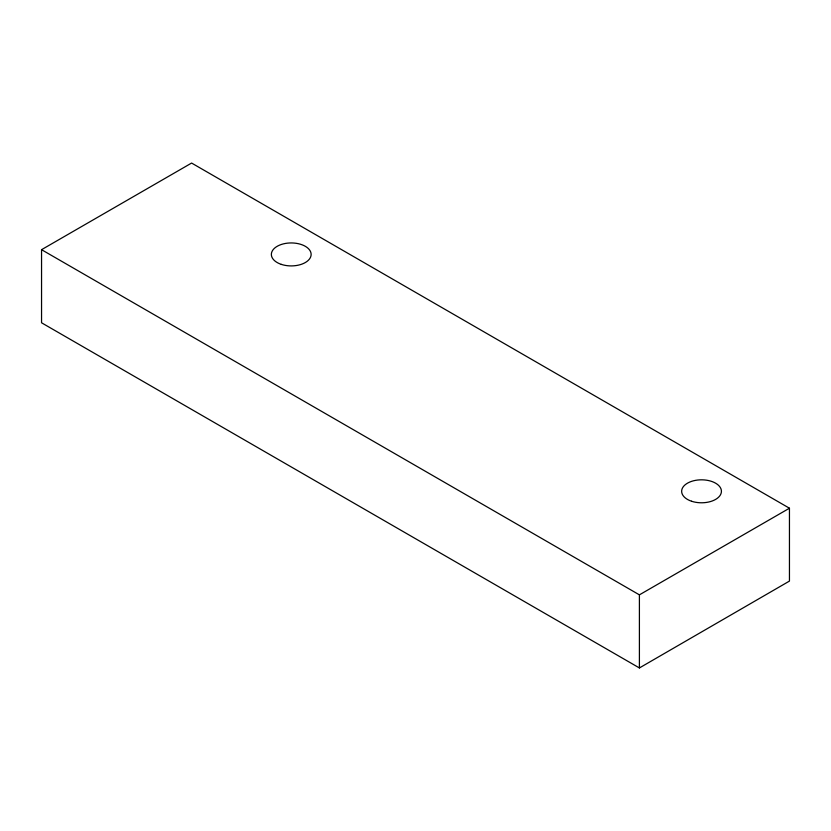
<?xml version="1.0" encoding="UTF-8"?>
<svg xmlns="http://www.w3.org/2000/svg" width="831" height="831" viewBox="0 0 831 831"><rect width="100%" height="100%" fill="white"/><g stroke="black" fill="none" stroke-linecap="round" stroke-linejoin="round"><path stroke-width="1.25" d="M639.403 667.947L789.45 581.087L789.45 508.219L191.597 163.053L41.55 249.684L41.55 322.781L639.403 667.947L639.403 594.851L41.55 249.684M639.403 594.851L789.45 508.219M281.294 264.372A19.892 11.489 0 0 0 311.137 254.421A19.892 11.489 0 0 0 281.294 244.48A19.892 11.489 0 0 0 281.294 264.372M691.579 501.249A19.892 11.489 0 0 0 721.422 491.298A19.892 11.489 0 0 0 691.579 481.357A19.892 11.489 0 0 0 691.579 501.249"/></g></svg>
